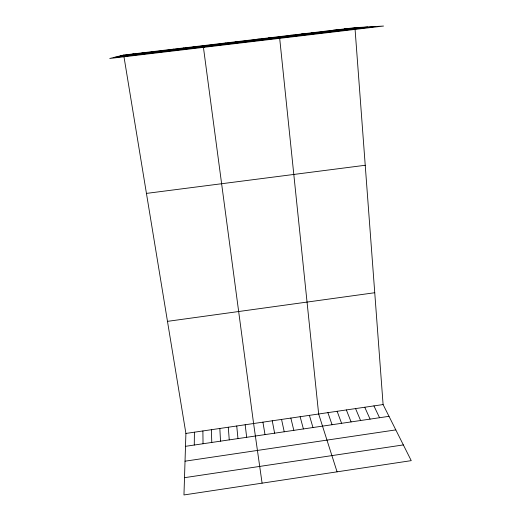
<?xml version="1.0" encoding="UTF-8"?>
<svg xmlns="http://www.w3.org/2000/svg" width="521" height="521" viewBox="0 0 521 521"><rect width="100%" height="100%" fill="white"/><g stroke="black" fill="none" stroke-linecap="round" stroke-linejoin="round"><path stroke-width="0.78" d="M194.274 445.032L194.405 432.196M123.692 55.031L185.906 433.439L183.959 494.95L411.238 460.642L383.098 404.557L354.951 27.672L383.528 26.05L109.762 58.476L123.692 55.031L354.951 27.672M193.115 47.183L193.311 46.792M182.838 48.401L183.412 47.965M172.542 49.619L173.493 49.137M162.233 50.837L163.561 50.316M151.904 52.061L153.617 51.488M141.562 53.285L143.653 52.667M131.207 54.51L133.682 53.852M184.506 477.679L403.352 444.914M185.496 446.328L389.005 416.325M185.027 461.189L395.81 429.89M185.906 433.439L383.098 404.557M167.475 321.359L374.749 292.73M146.44 193.402L365.228 165.268M120.833 55.734L360.825 27.339M117.499 56.561L367.676 26.949M113.747 57.486L375.367 26.512M344.225 28.942L349.702 28.655M333.479 30.211L338.559 29.971M322.72 31.488L327.396 31.293M311.942 32.758L316.214 32.615M301.145 34.041L305.013 33.943M290.334 35.317L293.798 35.272M294.398 36.607L279.503 36.6L318.657 413.993L337.074 471.837M268.654 37.883L271.304 37.929M257.791 39.166L260.031 39.264M246.908 40.456L248.738 40.599M236.006 41.745L237.426 41.941M225.092 43.035L226.101 43.282M214.157 44.331L214.75 44.624M204.082 47.3L203.203 45.627L253.597 423.527L262.089 483.156M373.928 405.898L379.548 417.718M364.752 407.246L370.073 419.118M355.556 408.588L360.591 420.512M346.348 409.936L351.095 421.912M337.133 411.29L341.581 423.312M327.898 412.639L332.059 424.719M309.402 415.354L312.965 427.533M300.129 416.709L303.404 428.946M290.848 418.07L293.824 430.359M281.555 419.431L284.232 431.772M272.249 420.792L274.626 433.185M262.929 422.16L265.007 434.605M245.17 424.758L246.68 437.308M236.736 425.996L237.973 438.591M228.289 427.233L229.253 439.874M219.836 428.47L220.526 441.163M211.37 429.708L211.786 442.453M202.89 430.952L203.034 443.742"/></g></svg>
